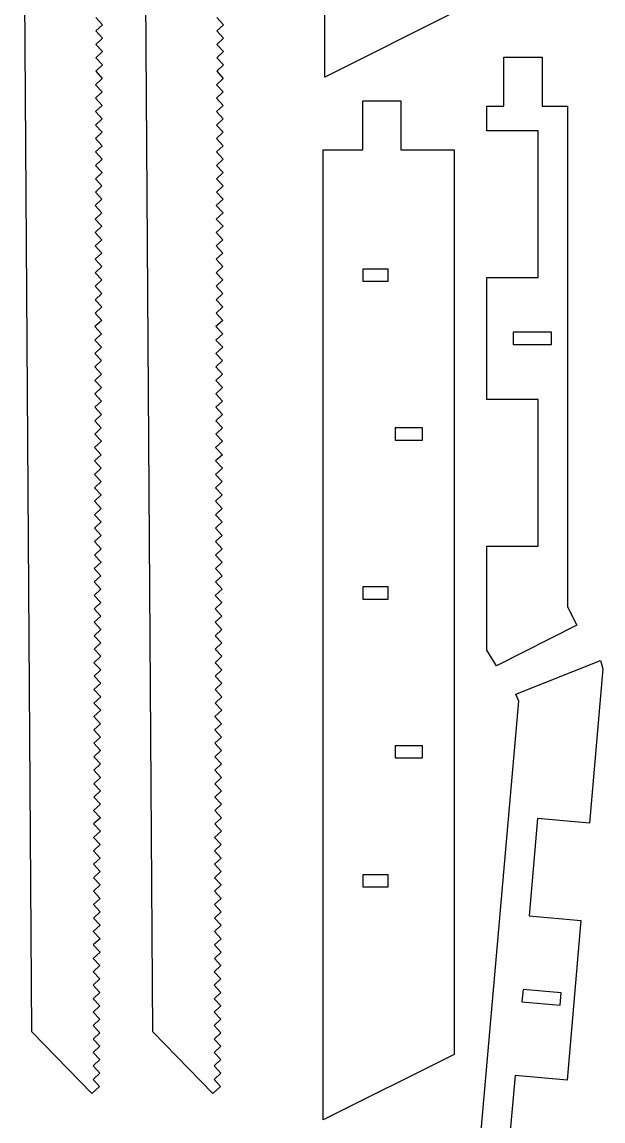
# Model space of a CAD drawing. Extents: x 12 to 2357, y -4 to 494.
# Drawn here: x 1423 to 1494.2, y 198 to 332.8 of the extents above; entities that cross this region are included whole.
import ezdxf

# ---------------------------------------------------------------- set-up
doc = ezdxf.new("R2010")
doc.units = 0
doc.layers.get('0').update_dxf_attribs({"linetype": 'CONTINUOUS'})

msp = doc.modelspace()

# ---------------------------------------------------------------- linework, layer by layer
for p, q in [((1460.09, 326.08), (1460.09, 445.07)), ((1424.16, 208.97), (1422.95, 384.87)), ((1439, 208.97), (1437.79, 384.87)), ((1432, 333.38), (1432.82, 332.5)), ((1446.84, 333.38), (1447.66, 332.5)), ((1476.14, 334.1), (1460.09, 326.08)), ((1432.82, 332.5), (1432, 331.73)), ((1432, 331.73), (1432.82, 330.85)), ((1447.66, 332.5), (1446.84, 331.73)), ((1446.84, 331.73), (1447.66, 330.85)), ((1432.82, 330.85), (1432, 330.08)), ((1447.66, 330.85), (1446.84, 330.08)), ((1432.81, 329.2), (1431.99, 328.43)), ((1432, 330.08), (1432.81, 329.2)), ((1447.65, 329.2), (1446.83, 328.43)), ((1446.84, 330.08), (1447.65, 329.2)), ((1431.99, 328.43), (1432.81, 327.56)), ((1432.81, 327.56), (1431.99, 326.78)), ((1446.83, 328.43), (1447.65, 327.56)), ((1447.65, 327.56), (1446.83, 326.78)), ((1482.03, 328.5), (1486.72, 328.5)), ((1482.03, 322.5), (1482.03, 328.5)), ((1486.72, 328.5), (1486.72, 322.5)), ((1431.99, 326.78), (1432.8, 325.9)), ((1446.83, 326.78), (1447.64, 325.9)), ((1432.8, 325.9), (1431.98, 325.13)), ((1431.98, 325.13), (1432.8, 324.26)), ((1447.64, 325.9), (1446.82, 325.13)), ((1446.82, 325.13), (1447.64, 324.26)), ((1432.8, 324.26), (1431.98, 323.49)), ((1447.64, 324.26), (1446.82, 323.49)), ((1432.8, 322.6), (1431.97, 321.84)), ((1431.98, 323.49), (1432.8, 322.6)), ((1447.64, 322.6), (1446.81, 321.84)), ((1446.82, 323.49), (1447.64, 322.6)), ((1464.73, 323.16), (1469.42, 323.16)), ((1464.73, 317.16), (1464.73, 323.16)), ((1469.42, 323.16), (1469.42, 317.16)), ((1479.95, 322.5), (1482.03, 322.5)), ((1479.95, 319.5), (1479.95, 322.5)), ((1486.72, 322.5), (1489.84, 322.5)), ((1489.84, 322.5), (1489.84, 261.1)), ((1432.79, 320.97), (1431.96, 320.19)), ((1431.97, 321.84), (1432.79, 320.97)), ((1447.63, 320.97), (1446.8, 320.19)), ((1446.81, 321.84), (1447.63, 320.97)), ((1431.96, 320.19), (1432.79, 319.31)), ((1446.8, 320.19), (1447.63, 319.31)), ((1486.24, 319.5), (1479.95, 319.5)), ((1486.24, 301.51), (1486.24, 319.5)), ((1432.79, 319.31), (1431.96, 318.54)), ((1431.96, 318.54), (1432.78, 317.66)), ((1447.63, 319.31), (1446.8, 318.54)), ((1446.8, 318.54), (1447.62, 317.66)), ((1432.78, 317.66), (1431.96, 316.9)), ((1431.96, 316.9), (1432.78, 316.01)), ((1447.62, 317.66), (1446.8, 316.9)), ((1446.8, 316.9), (1447.62, 316.01)), ((1459.9, 317.16), (1464.73, 317.16)), ((1459.9, 198.18), (1459.9, 317.16)), ((1469.42, 317.16), (1475.95, 317.16)), ((1475.95, 317.16), (1475.95, 206.2)), ((1432.78, 316.01), (1431.96, 315.24)), ((1447.62, 316.01), (1446.8, 315.24)), ((1432.77, 314.37), (1431.95, 313.6)), ((1431.96, 315.24), (1432.77, 314.37)), ((1447.61, 314.37), (1446.79, 313.6)), ((1446.8, 315.24), (1447.61, 314.37)), ((1431.95, 313.6), (1432.76, 312.73)), ((1432.76, 312.73), (1431.95, 311.96)), ((1446.79, 313.6), (1447.6, 312.73)), ((1447.6, 312.73), (1446.79, 311.96)), ((1431.95, 311.96), (1432.76, 311.08)), ((1446.79, 311.96), (1447.6, 311.08)), ((1432.76, 311.08), (1431.94, 310.31)), ((1431.94, 310.31), (1432.76, 309.42)), ((1447.6, 311.08), (1446.78, 310.31)), ((1446.78, 310.31), (1447.6, 309.42)), ((1432.76, 309.42), (1431.94, 308.66)), ((1447.6, 309.42), (1446.78, 308.66)), ((1432.76, 307.78), (1431.93, 307.01)), ((1431.94, 308.66), (1432.76, 307.78)), ((1447.6, 307.78), (1446.77, 307.01)), ((1446.78, 308.66), (1447.6, 307.78)), ((1431.93, 307.01), (1432.75, 306.13)), ((1432.75, 306.13), (1431.93, 305.36)), ((1446.77, 307.01), (1447.59, 306.13)), ((1447.59, 306.13), (1446.77, 305.36)), ((1431.93, 305.36), (1432.75, 304.48)), ((1446.77, 305.36), (1447.59, 304.48)), ((1432.75, 304.48), (1431.93, 303.72)), ((1431.93, 303.72), (1432.74, 302.83)), ((1447.59, 304.48), (1446.76, 303.72)), ((1446.76, 303.72), (1447.58, 302.83)), ((1432.74, 302.83), (1431.92, 302.06)), ((1431.92, 302.06), (1432.74, 301.19)), ((1447.58, 302.83), (1446.76, 302.06)), ((1446.76, 302.06), (1447.58, 301.19)), ((1464.74, 302.53), (1464.74, 301.03)), ((1467.86, 302.53), (1464.74, 302.53)), ((1467.86, 301.03), (1467.86, 302.53)), ((1432.74, 301.19), (1431.92, 300.41)), ((1447.58, 301.19), (1446.76, 300.41)), ((1464.74, 301.03), (1467.86, 301.03)), ((1479.95, 301.51), (1486.24, 301.51)), ((1479.95, 286.52), (1479.95, 301.51)), ((1432.73, 299.53), (1431.91, 298.77)), ((1431.92, 300.41), (1432.73, 299.53)), ((1447.57, 299.53), (1446.75, 298.77)), ((1446.76, 300.41), (1447.57, 299.53)), ((1431.91, 298.77), (1432.73, 297.89)), ((1446.75, 298.77), (1447.57, 297.89)), ((1432.73, 297.89), (1431.91, 297.11)), ((1431.91, 297.11), (1432.73, 296.23)), ((1447.57, 297.89), (1446.75, 297.11)), ((1446.75, 297.11), (1447.56, 296.23)), ((1432.73, 296.23), (1431.9, 295.47)), ((1431.9, 295.47), (1432.72, 294.59)), ((1447.56, 296.23), (1446.74, 295.47)), ((1446.74, 295.47), (1447.56, 294.59)), ((1432.72, 294.59), (1431.9, 293.82)), ((1447.56, 294.59), (1446.74, 293.82)), ((1483.17, 294.77), (1483.17, 293.27)), ((1487.86, 294.77), (1483.17, 294.77)), ((1487.86, 293.27), (1487.86, 294.77)), ((1432.72, 292.94), (1431.89, 292.17)), ((1431.9, 293.82), (1432.72, 292.94)), ((1447.56, 292.94), (1446.73, 292.17)), ((1446.74, 293.82), (1447.56, 292.94)), ((1483.17, 293.27), (1487.86, 293.27)), ((1432.71, 291.3), (1431.88, 290.53)), ((1431.89, 292.17), (1432.71, 291.3)), ((1447.55, 291.3), (1446.72, 290.53)), ((1446.73, 292.17), (1447.55, 291.3)), ((1431.88, 290.53), (1432.71, 289.64)), ((1446.72, 290.53), (1447.55, 289.64)), ((1432.71, 289.64), (1431.89, 288.87)), ((1431.89, 288.87), (1432.7, 288)), ((1447.55, 289.64), (1446.73, 288.87)), ((1446.73, 288.87), (1447.54, 288)), ((1432.7, 288), (1431.88, 287.23)), ((1431.88, 287.23), (1432.7, 286.34)), ((1447.54, 288), (1446.72, 287.23)), ((1446.72, 287.23), (1447.54, 286.34)), ((1432.7, 286.34), (1431.88, 285.58)), ((1447.54, 286.34), (1446.72, 285.58)), ((1486.24, 286.52), (1479.95, 286.52)), ((1486.24, 268.54), (1486.24, 286.52)), ((1432.69, 284.7), (1431.87, 283.93)), ((1431.88, 285.58), (1432.69, 284.7)), ((1447.53, 284.7), (1446.71, 283.93)), ((1446.72, 285.58), (1447.53, 284.7)), ((1431.87, 283.93), (1432.68, 283.06)), ((1446.71, 283.93), (1447.52, 283.06)), ((1432.68, 283.06), (1431.87, 282.29)), ((1431.87, 282.29), (1432.69, 281.41)), ((1447.52, 283.06), (1446.71, 282.29)), ((1446.71, 282.29), (1447.53, 281.41)), ((1472.05, 283.04), (1468.69, 283.04)), ((1468.69, 283.04), (1468.69, 281.54)), ((1472.05, 281.54), (1472.05, 283.04)), ((1432.69, 281.41), (1431.86, 280.64)), ((1431.86, 280.64), (1432.68, 279.76)), ((1447.53, 281.41), (1446.7, 280.64)), ((1446.7, 280.64), (1447.52, 279.76)), ((1468.69, 281.54), (1472.05, 281.54)), ((1432.68, 279.76), (1431.86, 278.99)), ((1447.52, 279.76), (1446.7, 278.99)), ((1432.68, 278.11), (1431.85, 277.35)), ((1431.86, 278.99), (1432.68, 278.11)), ((1447.52, 278.11), (1446.69, 277.35)), ((1446.7, 278.99), (1447.52, 278.11)), ((1431.85, 277.35), (1432.67, 276.46)), ((1432.67, 276.46), (1431.85, 275.69)), ((1446.69, 277.35), (1447.51, 276.46)), ((1447.51, 276.46), (1446.69, 275.69)), ((1431.85, 275.69), (1432.67, 274.82)), ((1446.69, 275.69), (1447.51, 274.82)), ((1432.67, 274.82), (1431.85, 274.05)), ((1431.85, 274.05), (1432.66, 273.16)), ((1447.51, 274.82), (1446.69, 274.05)), ((1446.69, 274.05), (1447.5, 273.16)), ((1432.66, 273.16), (1431.84, 272.4)), ((1431.84, 272.4), (1432.66, 271.52)), ((1447.5, 273.16), (1446.68, 272.4)), ((1446.68, 272.4), (1447.5, 271.52)), ((1432.66, 271.52), (1431.84, 270.74)), ((1447.5, 271.52), (1446.68, 270.74)), ((1432.65, 269.86), (1431.83, 269.1)), ((1431.84, 270.74), (1432.65, 269.86)), ((1447.49, 269.86), (1446.67, 269.1)), ((1446.68, 270.74), (1447.49, 269.86)), ((1431.83, 269.1), (1432.65, 268.22)), ((1446.67, 269.1), (1447.49, 268.22)), ((1479.95, 268.54), (1486.24, 268.54)), ((1479.95, 255.79), (1479.95, 268.54)), ((1432.65, 268.22), (1431.83, 267.44)), ((1431.83, 267.44), (1432.65, 266.57)), ((1447.49, 268.22), (1446.67, 267.44)), ((1446.67, 267.44), (1447.49, 266.57)), ((1432.65, 266.57), (1431.82, 265.8)), ((1431.82, 265.8), (1432.64, 264.92)), ((1447.49, 266.57), (1446.66, 265.8)), ((1446.66, 265.8), (1447.48, 264.92)), ((1432.64, 264.92), (1431.82, 264.16)), ((1447.48, 264.92), (1446.66, 264.16)), ((1432.64, 263.27), (1431.81, 262.5)), ((1431.82, 264.16), (1432.64, 263.27)), ((1447.48, 263.27), (1446.65, 262.5)), ((1446.66, 264.16), (1447.48, 263.27)), ((1464.74, 263.56), (1464.74, 262.06)), ((1467.86, 263.56), (1464.74, 263.56)), ((1467.86, 262.06), (1467.86, 263.56)), ((1432.63, 261.63), (1431.8, 260.86)), ((1431.81, 262.5), (1432.63, 261.63)), ((1447.47, 261.63), (1446.64, 260.86)), ((1446.65, 262.5), (1447.47, 261.63)), ((1464.74, 262.06), (1467.86, 262.06)), ((1431.8, 260.86), (1432.63, 259.97)), ((1446.64, 260.86), (1447.47, 259.97)), ((1489.84, 261.1), (1490.97, 258.85)), ((1432.63, 259.97), (1431.81, 259.21)), ((1431.81, 259.21), (1432.62, 258.33)), ((1447.47, 259.97), (1446.65, 259.21)), ((1446.65, 259.21), (1447.46, 258.33)), ((1490.97, 258.85), (1481.12, 253.88)), ((1432.62, 258.33), (1431.8, 257.56)), ((1431.8, 257.56), (1432.62, 256.67)), ((1447.46, 258.33), (1446.64, 257.56)), ((1446.64, 257.56), (1447.46, 256.67)), ((1432.62, 256.67), (1431.8, 255.91)), ((1447.46, 256.67), (1446.64, 255.91)), ((1432.61, 255.03), (1431.78, 254.25)), ((1431.8, 255.91), (1432.61, 255.03)), ((1447.45, 255.03), (1446.62, 254.25)), ((1446.64, 255.91), (1447.45, 255.03)), ((1481.12, 253.88), (1479.95, 255.79)), ((1431.78, 254.25), (1432.61, 253.37)), ((1446.62, 254.25), (1447.45, 253.37)), ((1483.51, 250.41), (1493.87, 254.5)), ((1494.19, 253.5), (1492.54, 234.58)), ((1493.87, 254.5), (1494.19, 253.5)), ((1432.61, 253.37), (1431.79, 252.6)), ((1431.79, 252.6), (1432.61, 251.72)), ((1447.45, 253.37), (1446.63, 252.6)), ((1446.63, 252.6), (1447.45, 251.72)), ((1432.61, 251.72), (1431.78, 250.95)), ((1431.78, 250.95), (1432.6, 250.07)), ((1447.45, 251.72), (1446.62, 250.95)), ((1446.62, 250.95), (1447.44, 250.07)), ((1432.6, 250.07), (1431.78, 249.3)), ((1447.44, 250.07), (1446.62, 249.3)), ((1474.29, 140.16), (1483.86, 249.55)), ((1483.86, 249.55), (1483.51, 250.41)), ((1432.6, 248.43), (1431.77, 247.66)), ((1431.78, 249.3), (1432.6, 248.43)), ((1447.44, 248.43), (1446.61, 247.66)), ((1446.62, 249.3), (1447.44, 248.43)), ((1431.77, 247.66), (1432.59, 246.77)), ((1432.59, 246.77), (1431.77, 246.01)), ((1446.61, 247.66), (1447.43, 246.77)), ((1447.43, 246.77), (1446.61, 246.01)), ((1431.77, 246.01), (1432.59, 245.13)), ((1446.61, 246.01), (1447.43, 245.13)), ((1432.59, 245.13), (1431.77, 244.36)), ((1431.77, 244.36), (1432.58, 243.47)), ((1447.43, 245.13), (1446.61, 244.36)), ((1446.61, 244.36), (1447.42, 243.47)), ((1472.05, 244.07), (1468.69, 244.07)), ((1468.69, 244.07), (1468.69, 242.57)), ((1472.05, 242.57), (1472.05, 244.07)), ((1432.58, 243.47), (1431.76, 242.71)), ((1431.76, 242.71), (1432.58, 241.83)), ((1447.42, 243.47), (1446.6, 242.71)), ((1446.6, 242.71), (1447.42, 241.83)), ((1432.58, 241.83), (1431.76, 241.05)), ((1447.42, 241.83), (1446.6, 241.05)), ((1468.69, 242.57), (1472.05, 242.57)), ((1432.57, 240.18), (1431.75, 239.41)), ((1431.76, 241.05), (1432.57, 240.18)), ((1447.41, 240.18), (1446.59, 239.41)), ((1446.6, 241.05), (1447.41, 240.18)), ((1431.75, 239.41), (1432.57, 238.53)), ((1446.59, 239.41), (1447.41, 238.53)), ((1432.57, 238.53), (1431.75, 237.76)), ((1431.75, 237.76), (1432.57, 236.88)), ((1447.41, 238.53), (1446.59, 237.76)), ((1446.59, 237.76), (1447.41, 236.88)), ((1432.57, 236.88), (1431.74, 236.11)), ((1431.74, 236.11), (1432.56, 235.24)), ((1447.41, 236.88), (1446.58, 236.11)), ((1446.58, 236.11), (1447.4, 235.24)), ((1432.56, 235.24), (1431.74, 234.47)), ((1447.4, 235.24), (1446.58, 234.47)), ((1486.17, 235.14), (1485.12, 223.19)), ((1492.54, 234.58), (1486.17, 235.14)), ((1432.56, 233.58), (1431.73, 232.82)), ((1431.74, 234.47), (1432.56, 233.58)), ((1447.4, 233.58), (1446.57, 232.82)), ((1446.58, 234.47), (1447.4, 233.58)), ((1432.55, 231.94), (1431.72, 231.17)), ((1431.73, 232.82), (1432.55, 231.94)), ((1447.39, 231.94), (1446.56, 231.17)), ((1446.57, 232.82), (1447.39, 231.94)), ((1431.72, 231.17), (1432.55, 230.28)), ((1446.56, 231.17), (1447.39, 230.28)), ((1432.55, 230.28), (1431.73, 229.52)), ((1431.73, 229.52), (1432.54, 228.64)), ((1447.39, 230.28), (1446.57, 229.52)), ((1446.57, 229.52), (1447.38, 228.64)), ((1432.54, 228.64), (1431.72, 227.87)), ((1431.72, 227.87), (1432.54, 226.99)), ((1447.38, 228.64), (1446.56, 227.87)), ((1446.56, 227.87), (1447.38, 226.99)), ((1464.74, 228.25), (1464.74, 226.75)), ((1467.86, 228.25), (1464.74, 228.25)), ((1467.86, 226.75), (1467.86, 228.25)), ((1432.54, 226.99), (1431.72, 226.22)), ((1447.38, 226.99), (1446.56, 226.22)), ((1464.74, 226.75), (1467.86, 226.75)), ((1432.54, 225.34), (1431.71, 224.58)), ((1431.72, 226.22), (1432.54, 225.34)), ((1447.37, 225.34), (1446.55, 224.58)), ((1446.56, 226.22), (1447.37, 225.34)), ((1431.71, 224.58), (1432.53, 223.71)), ((1446.55, 224.58), (1447.37, 223.71)), ((1432.53, 223.71), (1431.71, 222.93)), ((1431.71, 222.93), (1432.53, 222.06)), ((1447.37, 223.71), (1446.55, 222.93)), ((1446.55, 222.93), (1447.37, 222.06)), ((1485.12, 223.19), (1491.49, 222.64)), ((1491.49, 222.64), (1489.78, 203.06)), ((1432.53, 222.06), (1431.7, 221.28)), ((1431.7, 221.28), (1432.52, 220.4)), ((1447.37, 222.06), (1446.54, 221.28)), ((1446.54, 221.28), (1447.36, 220.4)), ((1432.52, 220.4), (1431.7, 219.64)), ((1447.36, 220.4), (1446.54, 219.64)), ((1431.7, 219.64), (1432.52, 218.76)), ((1432.52, 218.76), (1431.7, 217.99)), ((1446.54, 219.64), (1447.36, 218.76)), ((1447.36, 218.76), (1446.54, 217.99)), ((1432.51, 217.1), (1431.69, 216.34)), ((1431.7, 217.99), (1432.51, 217.1)), ((1447.35, 217.1), (1446.53, 216.34)), ((1446.54, 217.99), (1447.35, 217.1)), ((1431.69, 216.34), (1432.51, 215.46)), ((1446.53, 216.34), (1447.35, 215.46)), ((1432.51, 215.46), (1431.69, 214.69)), ((1431.69, 214.69), (1432.5, 213.81)), ((1447.35, 215.46), (1446.53, 214.69)), ((1446.53, 214.69), (1447.34, 213.81)), ((1432.5, 213.81), (1431.68, 213.04)), ((1431.68, 213.04), (1432.5, 212.16)), ((1447.34, 213.81), (1446.52, 213.04)), ((1446.52, 213.04), (1447.34, 212.16)), ((1484.39, 214.15), (1484.26, 212.66)), ((1489.06, 213.74), (1484.39, 214.15)), ((1488.93, 212.25), (1489.06, 213.74)), ((1432.5, 212.16), (1431.68, 211.39)), ((1447.34, 212.16), (1446.52, 211.39)), ((1484.26, 212.66), (1488.93, 212.25)), ((1432.5, 210.51), (1431.67, 209.74)), ((1431.68, 211.39), (1432.5, 210.51)), ((1447.34, 210.51), (1446.51, 209.74)), ((1446.52, 211.39), (1447.34, 210.51)), ((1431.53, 201.4), (1424.16, 208.97)), ((1431.67, 209.74), (1432.49, 208.87)), ((1446.37, 201.4), (1439, 208.97)), ((1446.51, 209.74), (1447.33, 208.87)), ((1432.49, 208.87), (1431.67, 208.09)), ((1431.67, 208.09), (1432.49, 207.21)), ((1447.33, 208.87), (1446.51, 208.09)), ((1446.51, 208.09), (1447.33, 207.21)), ((1432.49, 207.21), (1431.66, 206.45)), ((1431.66, 206.45), (1432.48, 205.57)), ((1447.33, 207.21), (1446.5, 206.45)), ((1446.5, 206.45), (1447.32, 205.57)), ((1432.48, 205.57), (1431.66, 204.8)), ((1447.32, 205.57), (1446.5, 204.8)), ((1475.95, 206.2), (1459.9, 198.18)), ((1431.66, 204.8), (1432.48, 203.92)), ((1432.48, 203.92), (1431.66, 203.15)), ((1446.5, 204.8), (1447.32, 203.92)), ((1447.32, 203.92), (1446.5, 203.15)), ((1483.41, 203.62), (1481.72, 184.37)), ((1489.78, 203.06), (1483.41, 203.62)), ((1432.47, 202.28), (1431.53, 201.4)), ((1431.66, 203.15), (1432.47, 202.28)), ((1447.31, 202.28), (1446.37, 201.4)), ((1446.5, 203.15), (1447.31, 202.28))]:
    msp.add_line(p, q)

doc.saveas('drawing.dxf')
